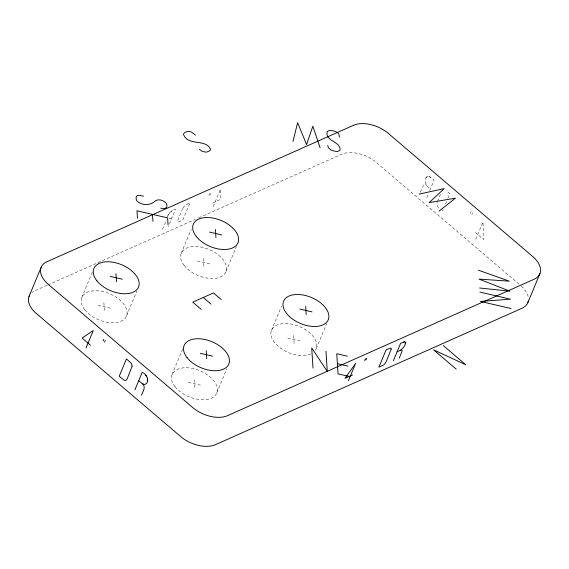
<?xml version="1.0" encoding="UTF-8"?>
<svg xmlns="http://www.w3.org/2000/svg" width="569" height="569" viewBox="0 0 569 569"><rect width="100%" height="100%" fill="white"/><g stroke="black" fill="none" stroke-linecap="round" stroke-linejoin="round"><path stroke-width="0.43" stroke-dasharray="2.85 2.13" d="M81.708 297.729L92.448 271.946M167.265 217.059C168.381 213.155 171.746 210.374 175.544 209.214L168.296 226.633M162.378 229.243L166.376 220.793M126.567 315.816L136.965 290.837M181.155 253.475L191.22 229.3M208.937 195.558L209.648 193.851M210.238 194.982L210.95 193.268M213.247 206.611L220.488 189.214L220.694 199.356L213.069 202.749M171.98 374.708L182.713 348.925M226.007 271.562L236.405 246.583M216.832 392.795L226.896 368.62M271.427 330.454L281.491 306.278M316.279 348.541L326.677 323.555M429.766 190.515L434.047 180.224L430.705 177.372L427.98 176.347C422.234 178.687 426.025 186.909 430.555 188.616M420.349 192.109L423.556 184.925L425.491 184.576L426.793 185.38M426.8 197.642L428.443 193.68M437.469 201.597L441.21 192.614M442.547 211.071L443.208 209.492M445.513 203.958L446.494 201.582M447.81 198.425L449.787 193.68L445.883 190.352M470.471 213.283L471.182 211.568M471.893 214.499L472.604 212.785M475.762 239.364L483.003 221.974L483.693 239.57L475.385 232.486M168.019 215.246L169.967 212.479M425.975 177.798L426.8 176.767L428.009 176.369M171.233 211.341L172.478 210.58M168.986 218.973L172.051 217.607M47.049 285.318L34.88 290.738A25.797 15.05 22.6 0 0 31.828 292.608M47.86 284.962L195.494 219.264M198.737 217.82L341.5 154.284A25.797 15.05 22.6 0 1 376.13 162.307L519.213 284.315M197.464 261.1L209.705 263.938M287.729 338.078L299.977 340.916M98.017 305.354L110.258 308.192M188.289 382.332L200.53 385.17M429.36 176.568L430.705 177.372M438.642 207.742L437.668 206.597A3.962 2.817 66 0 1 437.127 202.415M293.59 335.468L294.116 343.52M203.318 258.497L203.844 266.548M194.143 379.722L194.669 387.774M103.878 302.751L104.397 310.802M521.218 286.043A25.797 15.05 22.6 0 1 528.473 298.512M310.781 353.932A24.183 14.111 22.6 0 1 272.935 340.219A24.183 14.111 22.6 0 1 293.277 324.501A24.183 14.111 22.6 0 1 315.219 350.497M182.642 208.503L177.884 219.94A3.962 1.551 -49.5 0 0 178.282 222.002L182.756 220.196L189.996 202.806L185.33 205.068L182.642 208.503M84.745 309.721A24.183 14.111 22.6 0 0 124.511 318.925A24.183 14.111 22.6 0 0 103.16 291.677A24.183 14.111 22.6 0 0 84.745 309.721M175.017 386.692A24.183 14.111 22.6 0 0 214.776 395.903A24.183 14.111 22.6 0 0 193.424 368.655A24.183 14.111 22.6 0 0 175.017 386.692M184.192 265.467A24.183 14.111 22.6 0 0 223.951 274.671A24.183 14.111 22.6 0 0 202.6 247.423A24.183 14.111 22.6 0 0 184.192 265.467"/><path stroke-width="0.85" d="M293.014 141.446L297.608 122.684L306.57 144.583L312.829 126.211L320.084 147.712M138.722 380.697L142.058 383.542L144.796 384.544C150.543 382.219 146.738 373.997 142.214 372.304L134.967 389.715M147.549 381.308L147.456 378.072M397.098 351.756C401.28 350.532 404.922 347.147 405.647 342.751L404.666 341.756L400.59 343.363L393.343 360.782M405.377 343.918L405.37 342.012M29.012 296.485L41.089 267.473M86.019 347.944L93.259 330.553L82.121 338.064L90.421 345.148M103.138 340.98L103.85 339.266M104.561 342.197L105.272 340.482M141.432 395.199C142.691 391.799 146.389 386.991 142.499 383.883M348.406 380.753L355.646 363.363L344.992 378.335L352.616 374.943M364.665 360.554L365.376 358.84M365.974 359.971L366.685 358.257M399.274 358.121L402.176 350.867L401.579 349.928L400.569 350.191M527.911 302.488L539.988 273.476M439.083 211.127L455.42 198.168L429.118 202.635L444.197 188.602L419.125 194.107M403.656 341.997L404.666 341.756M479.567 287.999L509.959 291.179L478.984 279.102L509.312 281.164L478.408 270.175M143.495 196.127L138.957 195.316A5.171 3.016 22.6 0 0 136.453 196.419A11.892 6.942 22.6 0 0 136.731 200.686C141.617 205.999 150.671 205.765 155.707 200.573C159.206 198.787 163.893 200.416 166.269 203.325A11.892 6.942 22.6 0 1 166.546 207.593L164.014 208.674L160.75 208.176M479.831 292.075L510.436 299.166L480.442 301.449L511.047 308.54M209.534 232.095L221.782 234.926M299.806 309.067L312.047 311.904M110.094 276.349L122.335 279.18M347.296 356.187L336.748 353.747L338.057 373.876L349.501 376.522M337.396 363.683L347.944 366.13M200.359 353.321L212.607 356.158M443.272 345.575L465.84 364.821L433.621 349.871L456.189 369.117M195.501 135.081L191.888 132.335A5.171 3.016 22.6 0 0 188.197 131.467A11.892 6.942 22.6 0 0 183.808 133.423L183.545 134.554C188.083 146.354 205.445 138.502 210.459 149.078L210.181 150.216A11.892 6.942 22.6 0 1 205.793 152.172L202.095 151.283L199.406 149.341M221.263 299.579L213.482 292.943L192.763 302.16L201.206 309.358M203.254 297.495L211.035 304.131M145.557 375.149L146.667 376.443M339.487 137.285L338.918 134.206A5.171 3.016 22.6 0 0 336.208 131.88A11.892 6.942 22.6 0 0 329.721 130.379L327.253 131.503C324.422 141.254 341.507 141.539 339.97 150.351L337.481 151.489A11.892 6.942 22.6 0 1 330.994 149.988L328.306 147.656L327.765 145.401M325.966 351.251L327.267 371.372L311.705 347.944L313.014 368.072M305.667 306.463L306.193 314.515M215.395 229.485L215.921 237.536M206.22 350.717L206.746 358.769M168.054 224.826L167.606 217.884L136.994 210.8L137.485 218.325M152.492 214.385L152.94 221.327M115.955 273.739L116.474 281.79M29.702 295.069A25.797 15.05 22.6 0 0 36.359 313.505L180.793 436.665A25.797 15.05 22.6 0 0 215.423 444.688L522.043 308.242A25.797 15.05 22.6 0 0 528.338 300.965M132.136 366.216L127.107 378.99A3.962 2.817 66 0 1 124.284 380.298L119.213 376.287L126.453 358.897L131.332 363.371L132.136 366.216M391.273 349.017L386.23 361.521A3.962 1.551 -49.5 0 1 383.542 364.949L378.876 367.211L386.116 349.821L390.59 348.022L391.273 349.017M353.577 125.272L46.957 261.726A25.797 15.05 22.6 0 0 48.436 284.493L192.87 407.66A25.797 15.05 22.6 0 0 227.5 415.676L534.12 279.23A25.797 15.05 22.6 0 0 532.641 256.455L388.207 133.295A25.797 15.05 22.6 0 0 353.577 125.272M286.541 313.427A24.183 14.111 22.6 0 0 326.3 322.637A24.183 14.111 22.6 0 0 304.948 295.389A24.183 14.111 22.6 0 0 286.541 313.427M96.822 280.709A24.183 14.111 22.6 0 0 136.581 289.913A24.183 14.111 22.6 0 0 115.23 262.672A24.183 14.111 22.6 0 0 96.822 280.709M187.094 357.681A24.183 14.111 22.6 0 0 226.853 366.891A24.183 14.111 22.6 0 0 205.501 339.643A24.183 14.111 22.6 0 0 187.094 357.681M196.269 236.455A24.183 14.111 22.6 0 0 236.028 245.659A24.183 14.111 22.6 0 0 214.677 218.418A24.183 14.111 22.6 0 0 196.269 236.455"/></g></svg>
